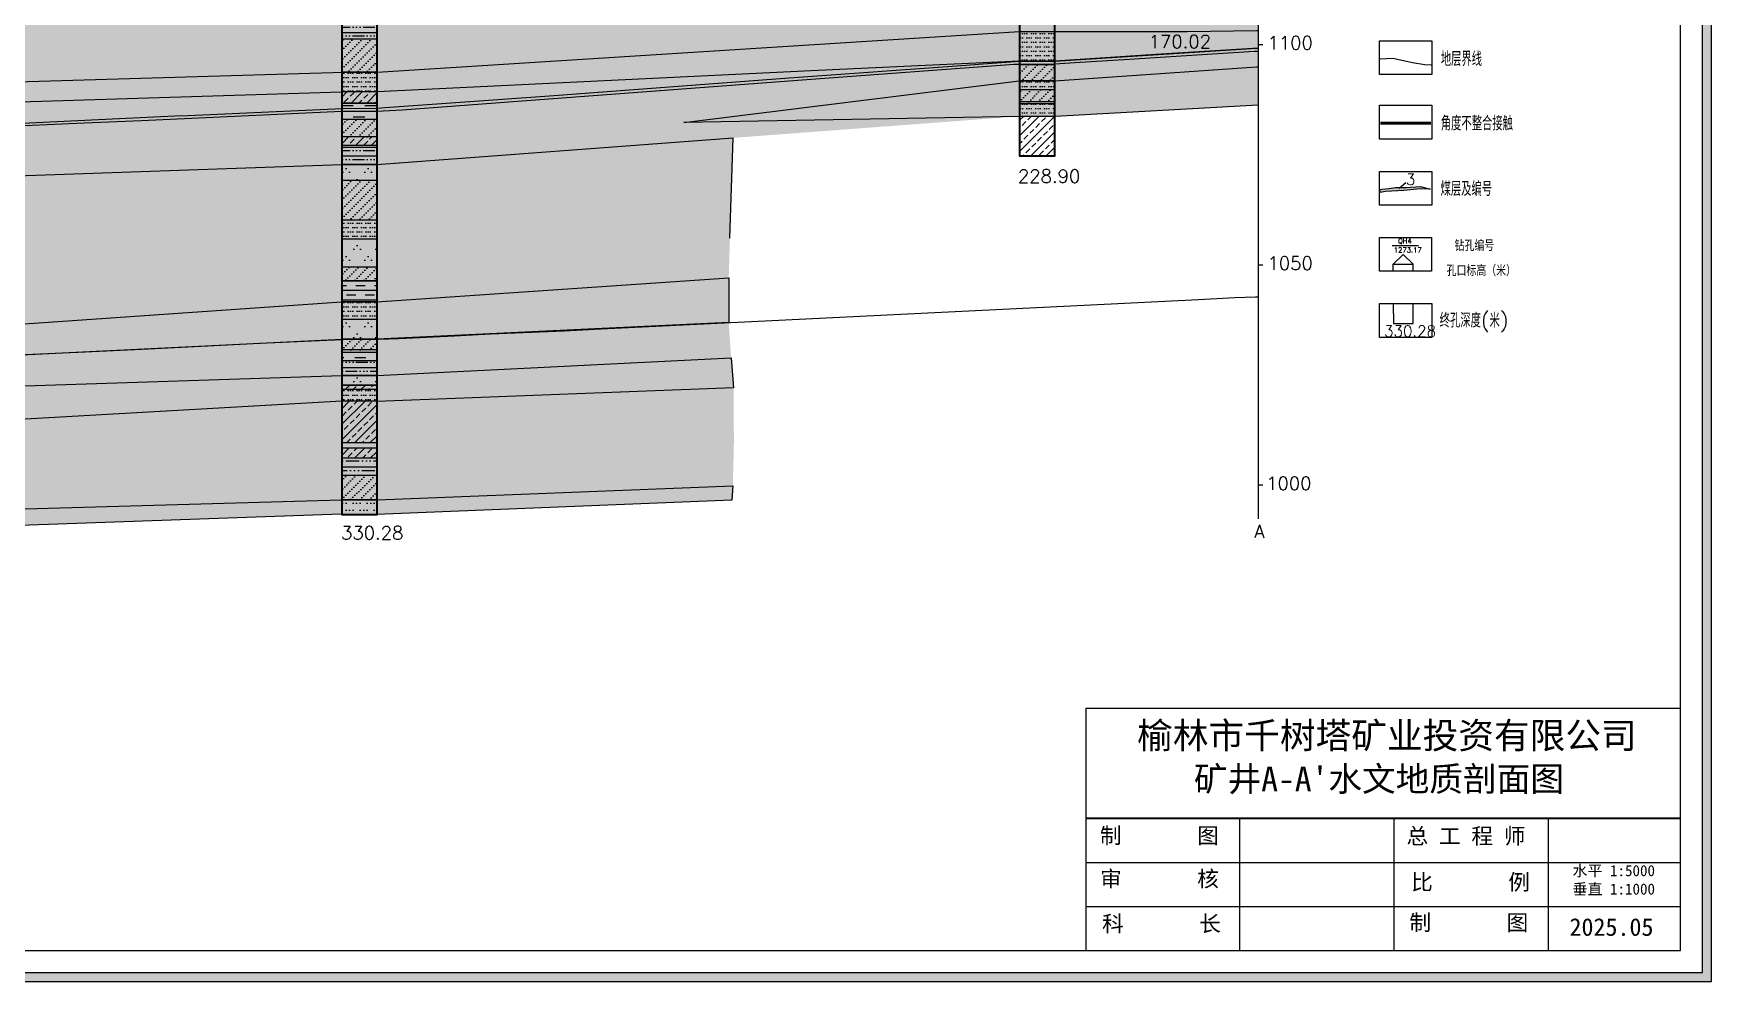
# Model space of a CAD drawing. Header units: millimetres. Extents: x 1392 to 3648, y 316 to 852.
# Drawn here: x 1936.1 to 2316.9, y 315.7 to 530.6 of the extents above; entities that cross this region are included whole.
import ezdxf

# ---------------------------------------------------------------- set-up
doc = ezdxf.new("R2010")
doc.units = ezdxf.units.MM
for name, color, linetype in [('图例', 250, 'Continuous'), ('图名', 250, 'Continuous'), ('图签图框', 7, 'Continuous'), ('地层', 5, 'Continuous'), ('基岩承压含水层', 131, 'Continuous'), ('标注', 250, 'Continuous'), ('煤层', 250, 'Continuous'), ('钻孔', 250, 'Continuous')]:
    doc.layers.add(name, color=color, linetype=linetype)
doc.layers.add('角度不整合', color=1, linetype='Continuous', lineweight=50)
doc.layers.add('隔水层', color=21, linetype='Continuous', true_color=0xffab57)
doc.styles.add('HZTXT', font='SimSun.ttf', dxfattribs={"height": 1})
doc.styles.get("Standard").update_dxf_attribs({"font": 'txt', "bigfont": 'gbcbig.shx'})
doc.linetypes.add('ZIGZAG', pattern='A,0.0001,-0.2,[131,ltypeshp.shx,S=0.2,R=0,X=-0.2,Y=0],-0.4,[131,ltypeshp.shx,S=0.2,R=180,X=0.2,Y=0],-0.2', length=0.8001)
pattern_1 = [(0, (1388.7976, 311.732), (2.5, 2.5), [0, -5]), (0, (1390.2976, 311.732), (2.5, 2.5), [0, -5]), (0, (1389.5476, 312.562), (2.5, 2.5), [0, -5])]
pattern_2 = [(45, (1387.0476, 310.902), (-0.7071068, 1.4142136), [0.04, -0.6])]
pattern_3 = [(0, (1387.0476, 310.902), (0, 2), []), (0, (1388.6476, 312.102), (2.4, 2), [2.4, -3.2]), (0, (1391.8476, 312.102), (2.4, 2), [0, -0.8, 0, -0.8, 0, -0.8])]
pattern_4 = [(0, (1387.5476, 311.652), (1, 1), [0, -2]), (0, (1388.0476, 311.652), (1, 1), [0, -2]), (0, (1388.5476, 311.652), (1, 1), [0, -2])]
pattern_5 = [(45, (1387.0476, 310.902), (-1.767767, 1.767767), []), (45, (1388.8154, 310.902), (-1.767767, 1.767767), [1.25, -0.625])]

msp = doc.modelspace()

# ---------------------------------------------------------------- hatches: boundary and pattern name
at = {"layer": '图例'}
msp.add_hatch(color=256, dxfattribs=at).paths.add_polyline_path([(2250.85, 495.93), (2247.64, 495.76), (2245.19, 495.69), (2243.7, 495.49), (2242.13, 495.35), (2241.67, 495.25), (2241.71, 494.59), (2242.95, 494.81), (2247.1, 495.08), (2250.77, 495.42), (2253.09, 495.35)])
h = msp.add_hatch(dxfattribs=at)
h.set_pattern_fill('ANSI33', color=256, scale=10, style=0)
h.set_pattern_definition(pattern_5)
h.paths.add_polyline_path([(2006.07, 450.91), (2014.07, 450.91), (2014.07, 449.88), (2006.07, 449.88)])
h = msp.add_hatch(dxfattribs=at)
h.set_pattern_fill('ANSI33', color=256, scale=10, style=0)
h.set_pattern_definition(pattern_5)
h.paths.add_polyline_path([(2006.07, 447.23), (2006.07, 447.23), (2006.07, 437.81), (2014.07, 437.81), (2014.07, 447.22), (2014.02, 447.21)])
h = msp.add_hatch(dxfattribs=at)
h.set_pattern_fill('ANSI33', color=256, scale=10, style=0)
h.set_pattern_definition(pattern_5)
h.paths.add_polyline_path([(2014.07, 434.33), (2014.07, 436.57), (2006.07, 436.57), (2006.07, 434.33)])
at = {"layer": '图签图框'}
h = msp.add_hatch(color=256, dxfattribs=at)
h.paths.add_polyline_path([(1392.14, 315.66), (2316.89, 315.66), (2316.89, 847.4), (1392.14, 847.4)])
h.paths.add_polyline_path([(1394.14, 317.66), (2314.89, 317.66), (2314.89, 845.4), (1394.14, 845.4)], flags=16)
at = {"layer": '基岩承压含水层'}
for points in [[(1474.77, 502.3), (1522.15, 504.67), (1530.25, 504.7), (1660.45, 503.85), (1668.5, 503.79), (1798.37, 516), (1806.55, 516), (2006.58, 521.87), (2014.07, 521.9), (2159.89, 531.09), (2167.95, 531.11), (2189.82, 531.08), (2197.89, 531.09), (2213.7, 531.32), (2214, 531.32), (2214, 527.36), (2190.83, 525.88), (2167.9, 524.41), (2159.87, 524.39), (2140.13, 523.48), (2112.61, 522.16), (2014.07, 517.39), (2006, 517.37), (1806.47, 511.11), (1798.44, 511.08), (1668.47, 500.92), (1660.44, 500.93), (1655.04, 500.47), (1579.6, 494.93), (1533.51, 491.6), (1530.25, 491.32), (1522.16, 491.34), (1474.77, 489.52)], [(2083.72, 510.48), (2159.78, 519.92), (2167.89, 519.89), (2213.67, 523.07), (2214, 523.1), (2214, 514.38), (2167.99, 511.84), (2159.89, 511.86)], [(2094.86, 506.98), (2014.04, 500.91), (2006.04, 500.91), (1806.49, 493.98), (1798.49, 493.98), (1668.45, 485.28), (1660.45, 485.28), (1530.25, 479.89), (1522.24, 479.88), (1474.76, 478.11), (1474.77, 467.16), (1522.24, 468.06), (1530.3, 468.11), (1660.45, 478.7), (1668.49, 478.68), (1798.49, 488.79), (1806.47, 488.79), (1918.35, 486.31), (1806.49, 476.1), (1798.4, 476.08), (1716.76, 470.72), (1798.49, 471.32), (1806.49, 471.32), (2005.93, 477.65), (2014.13, 477.71), (2094.16, 484.25)], [(2093.88, 475.25), (2014.05, 469.79), (2006.01, 469.79), (1806.49, 455.96), (1798.47, 455.95), (1668.45, 445.69), (1660.45, 445.69), (1530.18, 438.18), (1522.04, 438.18), (1474.77, 434.58), (1474.77, 432.35), (1522.25, 435.57), (1531.32, 435.87), (1660.47, 443.07), (1668.45, 443.05), (1798.49, 451.52), (1806.49, 451.52), (2006.06, 461.27), (2014.07, 461.3), (2093.88, 465.07)], [(2094.43, 457.07), (2094.97, 450.28), (2014.02, 447.21), (2006.07, 447.23), (1806.51, 435.91), (1798.4, 435.86), (1732.97, 436.11), (1798.49, 438.13), (1806.49, 438.13), (1906.07, 446.26), (1806.49, 444.55), (1798.43, 444.62), (1757.97, 442.51), (1798.44, 446.58), (1806.49, 446.55), (2006.11, 453.11), (2014.11, 453.11)], [(1474.77, 401), (1474.77, 405), (1522.3, 406.53), (1530.21, 406.56), (1660.47, 412.93), (1668.51, 412.94), (1798.49, 419.23), (1806.47, 419.2), (2006.04, 424.9), (2014.07, 424.87), (2094.82, 428.06), (2094.59, 424.79), (2013.94, 421.56), (2005.96, 421.62), (1806.54, 414.63), (1798.37, 414.69), (1668.47, 409.09), (1660.45, 409.08), (1530.25, 403.58), (1521.95, 403.64)]]:
    msp.add_hatch(color=256, dxfattribs=at).paths.add_polyline_path(points)
at = {"layer": '煤层'}
for points in [[(1474.77, 488.66), (1474.77, 489.51), (1484.39, 489.86), (1497.09, 490.36), (1508.26, 490.78), (1522.21, 491.33), (1530.33, 491.32), (1542.79, 491.82), (1550.69, 492.2), (1598.53, 494.12), (1620.99, 495.05), (1649.28, 496.15), (1660.39, 496.66), (1668.66, 496.66), (1682.39, 497.49), (1745.7, 501.43), (1762.47, 502.44), (1793.18, 504.35), (1798.46, 504.64), (1806.52, 504.64), (1810.23, 504.83), (1828.67, 505.62), (1840.19, 506.19), (1847.69, 506.52), (1863.73, 507.23), (1877.3, 507.89), (1883.51, 508.17), (1912.06, 509.5), (1925.77, 509.97), (1955.55, 511.4), (1968.16, 511.95), (1971.22, 512.07), (2004.51, 513.57), (2006.04, 513.65), (2014.07, 513.7), (2015.94, 513.83), (2053.2, 516.54), (2107.61, 520.63), (2147.79, 523.5), (2150.6, 523.73), (2159.87, 524.39), (2167.9, 524.41), (2213.75, 527.34), (2214, 527.36), (2214, 526.56), (2213.14, 526.55), (2184.79, 524.78), (2172.41, 524.02), (2167.9, 523.66), (2159.85, 523.64), (2158.68, 523.59), (2112.59, 520.21), (2019.78, 513.27), (2014.05, 512.95), (2006.03, 512.93), (1960.6, 510.81), (1947.59, 510.28), (1929.05, 509.5), (1924.66, 509.21), (1911.37, 508.68), (1843.21, 505.56), (1835.69, 505.19), (1821.79, 504.59), (1818.76, 504.42), (1806.48, 503.86), (1798.47, 503.85), (1788.82, 503.22), (1781.24, 502.77), (1745.27, 500.56), (1702.76, 497.96), (1668.55, 495.78), (1660.32, 495.76), (1653.06, 495.45), (1619.1, 494.12), (1583.2, 492.64), (1565.17, 491.88), (1535.95, 490.71), (1530.27, 490.46), (1522.2, 490.47)], [(1474.77, 412.85), (1485.31, 413.44), (1508.71, 414.71), (1522.21, 415.45), (1530.28, 415.46), (1548.35, 416.35), (1564.73, 417.18), (1581.73, 418.01), (1611.56, 419.59), (1631.44, 420.55), (1648.89, 421.43), (1657.63, 421.87), (1660.39, 421.99), (1668.52, 422), (1706.16, 424.56), (1726.29, 425.75), (1741.67, 426.81), (1747.33, 427.17), (1753.92, 427.63), (1759.88, 428.01), (1774.67, 428.91), (1780.62, 429.37), (1797.53, 430.41), (1798.41, 430.46), (1806.69, 430.47), (1812.17, 430.71), (1862.69, 432.53), (1897.27, 433.89), (1945.49, 435.62), (1976.27, 436.7), (2001.55, 437.68), (2005.17, 437.79), (2006.06, 437.8), (2014.07, 437.81), (2039.46, 438.38), (2066.26, 439.01), (2076.35, 439.22), (2095.05, 439.65), (2095.05, 437.76), (2090.89, 437.71), (2058.43, 437.19), (2044.56, 437.05), (2025.73, 436.77), (2014.06, 436.53), (2005.92, 436.58), (2004.01, 436.54), (1915.53, 433.32), (1806.49, 429.37), (1798.47, 429.39), (1795.34, 429.19), (1668.5, 420.88), (1660.44, 420.84), (1655.81, 420.53), (1605.92, 418.09), (1530.28, 414.28), (1522.2, 414.24), (1476.69, 411.68), (1474.77, 411.57)]]:
    msp.add_hatch(color=256, dxfattribs=at).paths.add_polyline_path(points)
at = {"layer": '钻孔'}
h = msp.add_hatch(dxfattribs=at)
h.set_pattern_fill('WB09', color=256, scale=8, style=0, pattern_type=2)
h.set_pattern_definition(pattern_3)
h.paths.add_polyline_path([(2006.05, 535.09), (2006.05, 529.37), (2014.06, 529.37), (2014.06, 535.09)])
h = msp.add_hatch(dxfattribs=at)
h.set_pattern_fill('Q111', color=256, scale=5, style=0, pattern_type=2)
h.set_pattern_definition(pattern_2)
h.paths.add_polyline_path([(2014.06, 529.37), (2006.05, 529.37), (2006.05, 521.9), (2014.06, 521.9)])
h = msp.add_hatch(dxfattribs=at)
h.set_pattern_fill('QF03', color=256, scale=5, style=0, pattern_type=2)
h.set_pattern_definition(pattern_4)
h.paths.add_polyline_path([(2159.89, 531.09), (2167.89, 531.11), (2167.89, 524.41), (2159.89, 524.39)])
h = msp.add_hatch(dxfattribs=at)
h.set_pattern_fill('QF03', color=256, scale=5, style=0, pattern_type=2)
h.set_pattern_definition(pattern_4)
h.paths.add_polyline_path([(2006.58, 521.87), (2006.05, 521.85), (2006.05, 517.39), (2014.06, 517.39), (2014.06, 521.9)])
h = msp.add_hatch(dxfattribs=at)
h.set_pattern_fill('Q111', color=256, scale=5, style=0, pattern_type=2)
h.set_pattern_definition(pattern_2)
h.paths.add_polyline_path([(2159.89, 523.64), (2159.89, 519.89), (2167.89, 519.89), (2167.89, 523.64)])
h = msp.add_hatch(dxfattribs=at)
h.set_pattern_fill('QF03', color=256, scale=5, style=0, pattern_type=2)
h.set_pattern_definition(pattern_4)
h.paths.add_polyline_path([(2159.89, 519.89), (2159.89, 517.96), (2167.89, 517.96), (2167.89, 519.89)])
h = msp.add_hatch(dxfattribs=at)
h.set_pattern_fill('Q111', color=256, scale=5, style=0, pattern_type=2)
h.set_pattern_definition(pattern_2)
h.paths.add_polyline_path([(2167.89, 515.17), (2167.89, 517.96), (2159.89, 517.96), (2159.89, 515.17)])
h = msp.add_hatch(dxfattribs=at)
h.set_pattern_fill('ANSI33', color=256, scale=10, style=0)
h.set_pattern_definition(pattern_5)
h.paths.add_polyline_path([(2014.07, 514.85), (2014.06, 517.39), (2006.05, 517.39), (2006.05, 514.85)])
h = msp.add_hatch(dxfattribs=at)
h.set_pattern_fill('XA01', color=256, scale=10.5, style=0, pattern_type=2)
h.set_pattern_definition([(0, (1387.048, 321.402), (0, 10.5), [10.5, 0]), (0, (1394.398, 312.215), (0, 10.5), [2.625, -7.875]), (0, (1394.398, 317.465), (0, 10.5), [2.625, -7.875]), (0, (1387.048, 313.527), (0, 10.5), [10.5, 0]), (0, (1387.048, 318.777), (0, 10.5), [10.5, 0]), (0, (1387.048, 316.152), (0, 10.5), [10.5, 0]), (0, (1389.148, 312.215), (0, 10.5), [2.625, -7.875]), (0, (1387.048, 314.84), (0, 10.5), [2.1, -8.4]), (0, (1391.773, 314.84), (0, 10.5), [2.625, -7.875]), (0, (1389.148, 317.465), (0, 10.5), [2.625, -7.875]), (0, (1387.048, 320.09), (0, 10.5), [2.1, -8.4]), (0, (1391.773, 320.09), (0, 10.5), [2.625, -7.875]), (0, (1397.023, 314.84), (0, 10.5), [0.525, -9.975]), (0, (1397.023, 320.09), (0, 10.5), [0.525, -9.975])])
h.paths.add_polyline_path([(2014.07, 511.17), (2014.07, 514.85), (2006.05, 514.85), (2006.06, 511.17)])
for points in [[(2167.89, 514.8), (2167.89, 515.17), (2159.89, 515.17), (2159.89, 514.8)], [(2014.07, 504.77), (2014.07, 505.23), (2006.06, 505.23), (2006.06, 504.77)]]:
    msp.add_hatch(color=256, dxfattribs=at).paths.add_polyline_path(points)
h = msp.add_hatch(dxfattribs=at)
h.set_pattern_fill('QF03', color=256, scale=5, style=0, pattern_type=2)
h.set_pattern_definition(pattern_4)
h.paths.add_polyline_path([(2167.89, 511.84), (2167.89, 514.8), (2159.89, 514.8), (2159.89, 511.84)])
h = msp.add_hatch(dxfattribs=at)
h.set_pattern_fill('Q111', color=256, scale=5, style=0, pattern_type=2)
h.set_pattern_definition(pattern_2)
h.paths.add_polyline_path([(2006.06, 511.17), (2006.06, 507.19), (2014.07, 507.19), (2014.07, 511.17)])
h = msp.add_hatch(dxfattribs=at)
h.set_pattern_fill('ANSI33', color=256, scale=10, style=0)
h.set_pattern_definition(pattern_5)
h.paths.add_polyline_path([(2167.89, 511.84), (2159.89, 511.84), (2159.89, 502.9), (2167.89, 502.9)])
h = msp.add_hatch(dxfattribs=at)
h.set_pattern_fill('ANSI33', color=256, scale=10, style=0)
h.set_pattern_definition(pattern_5)
h.paths.add_polyline_path([(2014.07, 505.23), (2014.07, 507.19), (2006.06, 507.19), (2006.06, 505.23)])
h = msp.add_hatch(dxfattribs=at)
h.set_pattern_fill('WB09', color=256, scale=8, style=0, pattern_type=2)
h.set_pattern_definition(pattern_3)
h.paths.add_polyline_path([(2014.07, 500.91), (2014.07, 504.77), (2006.06, 504.77), (2006.06, 500.91)])
h = msp.add_hatch(dxfattribs=at)
h.set_pattern_fill('QF04', color=256, scale=10, style=0, pattern_type=2)
h.set_pattern_definition(pattern_1)
h.paths.add_polyline_path([(2014.07, 500.91), (2006.06, 500.91), (2006.06, 497.28), (2014.07, 497.28)])
h = msp.add_hatch(dxfattribs=at)
h.set_pattern_fill('Q111', color=256, scale=5, style=0, pattern_type=2)
h.set_pattern_definition(pattern_2)
h.paths.add_polyline_path([(2014.07, 488.33), (2014.07, 497.28), (2006.06, 497.28), (2006.06, 488.33)])
h = msp.add_hatch(dxfattribs=at)
h.set_pattern_fill('QF03', color=256, scale=5, style=0, pattern_type=2)
h.set_pattern_definition(pattern_4)
h.paths.add_polyline_path([(2014.07, 484), (2014.07, 488.33), (2006.06, 488.33), (2006.06, 484)])
h = msp.add_hatch(dxfattribs=at)
h.set_pattern_fill('QF04', color=256, scale=10, style=0, pattern_type=2)
h.set_pattern_definition(pattern_1)
h.paths.add_polyline_path([(2014.07, 477.64), (2014.07, 484), (2006.06, 484), (2006.06, 477.64)])
h = msp.add_hatch(dxfattribs=at)
h.set_pattern_fill('Q111', color=256, scale=5, style=0, pattern_type=2)
h.set_pattern_definition(pattern_2)
h.paths.add_polyline_path([(2006.06, 477.64), (2006.06, 474.56), (2014.07, 474.56), (2014.07, 477.64)])
h = msp.add_hatch(dxfattribs=at)
h.set_pattern_fill('XA01', color=256, scale=8.5, style=0, pattern_type=2)
h.set_pattern_definition([(0, (1387.048, 319.402), (0, 8.5), [8.5, 0]), (0, (1392.998, 311.9645), (0, 8.5), [2.125, -6.375]), (0, (1392.998, 316.2145), (0, 8.5), [2.125, -6.375]), (0, (1387.048, 313.027), (0, 8.5), [8.5, 0]), (0, (1387.048, 317.277), (0, 8.5), [8.5, 0]), (0, (1387.048, 315.152), (0, 8.5), [8.5, 0]), (0, (1388.748, 311.9645), (0, 8.5), [2.125, -6.375]), (0, (1387.048, 314.0895), (0, 8.5), [1.7, -6.8]), (0, (1390.873, 314.0895), (0, 8.5), [2.125, -6.375]), (0, (1388.748, 316.2145), (0, 8.5), [2.125, -6.375]), (0, (1387.048, 318.3395), (0, 8.5), [1.7, -6.8]), (0, (1390.873, 318.3395), (0, 8.5), [2.125, -6.375]), (0, (1395.123, 314.0895), (0, 8.5), [0.425, -8.075]), (0, (1395.123, 318.3395), (0, 8.5), [0.425, -8.075])])
h.paths.add_polyline_path([(2014.07, 469.78), (2014.07, 474.56), (2006.06, 474.56), (2006.06, 469.78)])
h = msp.add_hatch(dxfattribs=at)
h.set_pattern_fill('QF03', color=256, scale=5, style=0, pattern_type=2)
h.set_pattern_definition(pattern_4)
h.paths.add_polyline_path([(2006.06, 469.78), (2006.06, 465.82), (2014.07, 465.82), (2014.07, 469.78)])
h = msp.add_hatch(dxfattribs=at)
h.set_pattern_fill('QF04', color=256, scale=10, style=0, pattern_type=2)
h.set_pattern_definition(pattern_1)
h.paths.add_polyline_path([(2014.07, 465.82), (2006.06, 465.82), (2006.06, 461.31), (2014.07, 461.31)])
h = msp.add_hatch(dxfattribs=at)
h.set_pattern_fill('Q111', color=256, scale=5, style=0, pattern_type=2)
h.set_pattern_definition(pattern_2)
h.paths.add_polyline_path([(2006.06, 461.27), (2006.06, 458.89), (2014.07, 458.89), (2014.07, 461.3), (2014.07, 461.3)])
h = msp.add_hatch(dxfattribs=at)
h.set_pattern_fill('XA01', color=256, scale=10, style=0, pattern_type=2)
h.set_pattern_definition([(0, (1387.048, 320.902), (0, 10), [10, 0]), (0, (1394.048, 312.152), (0, 10), [2.5, -7.5]), (0, (1394.048, 317.152), (0, 10), [2.5, -7.5]), (0, (1387.048, 313.402), (0, 10), [10, 0]), (0, (1387.048, 318.402), (0, 10), [10, 0]), (0, (1387.048, 315.902), (0, 10), [10, 0]), (0, (1389.048, 312.152), (0, 10), [2.5, -7.5]), (0, (1387.048, 314.652), (0, 10), [2, -8]), (0, (1391.548, 314.652), (0, 10), [2.5, -7.5]), (0, (1389.048, 317.152), (0, 10), [2.5, -7.5]), (0, (1387.048, 319.652), (0, 10), [2, -8]), (0, (1391.548, 319.652), (0, 10), [2.5, -7.5]), (0, (1396.548, 314.652), (0, 10), [0.5, -9.5]), (0, (1396.548, 319.652), (0, 10), [0.5, -9.5])])
h.paths.add_polyline_path([(2006.06, 458.89), (2006.06, 456.4), (2014.07, 456.4), (2014.07, 458.89)])
h = msp.add_hatch(dxfattribs=at)
h.set_pattern_fill('WB09', color=256, scale=8, style=0, pattern_type=2)
h.set_pattern_definition(pattern_3)
h.paths.add_polyline_path([(2006.06, 456.4), (2006.07, 453.11), (2014.07, 453.11), (2014.07, 456.4)])
h = msp.add_hatch(dxfattribs=at)
h.set_pattern_fill('QF04', color=256, scale=10, style=0, pattern_type=2)
h.set_pattern_definition(pattern_1)
h.paths.add_polyline_path([(2014.07, 453.11), (2006.07, 453.11), (2006.07, 450.91), (2014.07, 450.91)])
h = msp.add_hatch(dxfattribs=at)
h.set_pattern_fill('QF03', color=256, scale=5, style=0, pattern_type=2)
h.set_pattern_definition(pattern_4)
h.paths.add_polyline_path([(2006.07, 449.88), (2006.07, 447.23), (2014.07, 447.23), (2014.07, 449.88)])
h = msp.add_hatch(dxfattribs=at)
h.set_pattern_fill('WB09', color=256, scale=9, style=0, pattern_type=2)
h.set_pattern_definition([(0, (1387.0476, 310.902), (0, 2.25), []), (0, (1388.8476, 312.252), (2.7, 2.25), [2.7, -3.6]), (0, (1392.4476, 312.252), (2.7, 2.25), [0, -0.9, 0, -0.9, 0, -0.9])])
h.paths.add_polyline_path([(2014.07, 430.37), (2014.07, 434.33), (2006.07, 434.33), (2006.07, 430.37)])
h = msp.add_hatch(dxfattribs=at)
h.set_pattern_fill('Q111', color=256, scale=5, style=0, pattern_type=2)
h.set_pattern_definition(pattern_2)
h.paths.add_polyline_path([(2014.07, 424.87), (2014.07, 430.37), (2006.07, 430.37), (2006.07, 424.87)])
h = msp.add_hatch(dxfattribs=at)
h.set_pattern_fill('QF03', color=256, scale=8, style=0, pattern_type=2)
h.set_pattern_definition([(0, (1387.8476, 312.102), (1.6, 1.6), [0, -3.2]), (0, (1388.6476, 312.102), (1.6, 1.6), [0, -3.2]), (0, (1389.4476, 312.102), (1.6, 1.6), [0, -3.2])])
h.paths.add_polyline_path([(2006.07, 424.87), (2006.07, 421.56), (2014.07, 421.56), (2014.07, 424.87)])
at = {"layer": '隔水层'}
for points in [[(2006.58, 521.87), (2014.07, 521.9), (2159.89, 531.09), (2167.95, 531.11), (2189.82, 531.08), (2197.89, 531.09), (2213.7, 531.32), (2214, 531.32), (2214, 534.6), (2209.97, 534.55), (2197.87, 534.36), (2189.87, 534.35), (2167.88, 534.92), (2159.88, 534.94), (2149.21, 534.81), (2159.86, 535.77), (2167.89, 535.79), (2189.91, 539.23), (2213.76, 539.46), (2214, 551.12), (2201.08, 550.86), (2197.91, 550.72), (2188.03, 550.71), (2182.88, 550.54), (2179.79, 550.47), (2172.98, 550.31), (2167.9, 550.17), (2159.88, 550.19), (2144.78, 549.1), (2135.71, 548.5), (2123.53, 547.65), (2122.71, 547.59), (2110.82, 546.74), (2100.24, 546.04), (2049.87, 542.57), (2025.54, 540.8), (2014.03, 540.04), (2005.93, 540.02), (2004.03, 539.95), (1986.88, 539.4), (1982.26, 539.25), (1916.69, 537.13), (1870.44, 535.63), (1849.39, 534.89), (1837.5, 534.47), (1832.54, 534.34), (1825.94, 534.12), (1806.5, 533.46), (1798.29, 533.43), (1795.8, 533.29), (1782.44, 532.33), (1778.02, 532.01), (1670.04, 524.27), (1668.52, 524.18), (1659.85, 524.2), (1645.99, 523.82), (1607.57, 522.8), (1530.27, 520.68), (1522.24, 520.67), (1476.12, 519.77), (1474.77, 519.75), (1474.77, 502.3), (1522.15, 504.67), (1530.25, 504.7), (1660.45, 503.85), (1668.5, 503.79), (1798.37, 516), (1806.55, 516)], [(2159.89, 511.86), (2167.89, 511.84), (2214, 514.38), (2214, 526.56), (2190.87, 525.13), (2167.89, 523.67), (2159.79, 523.65), (2019.78, 513.27), (2014.1, 512.94), (2006.03, 512.93), (1960.6, 510.81), (1920.55, 509.02), (1806.55, 498.31), (1798.49, 498.31), (1668.48, 488.84), (1660.4, 488.84), (1648.97, 488.52), (1595.3, 486.86), (1530.25, 484.86), (1522.18, 484.88), (1474.77, 483.11), (1474.76, 478.11), (1522.25, 479.89), (1530.25, 479.89), (1660.55, 485.25), (1668.45, 485.28), (1798.5, 494), (1806.51, 493.97), (2006.03, 500.94), (2014.04, 500.91)], [(2147.79, 523.51), (2150.6, 523.73), (2159.88, 524.4), (2140.13, 523.49), (2112.62, 522.17), (2014.07, 517.4), (2006.01, 517.38), (1806.47, 511.12), (1798.44, 511.08), (1668.47, 500.93), (1660.44, 500.93), (1655.04, 500.48), (1579.6, 494.93), (1533.52, 491.6), (1530.3, 491.33), (1530.33, 491.33), (1542.8, 491.82), (1550.7, 492.21), (1598.54, 494.13), (1621, 495.06), (1649.28, 496.16), (1660.39, 496.67), (1668.66, 496.66), (1682.39, 497.49), (1745.7, 501.44), (1762.47, 502.45), (1793.18, 504.36), (1798.46, 504.65), (1806.52, 504.65), (1810.23, 504.83), (1828.67, 505.62), (1840.2, 506.2), (1847.69, 506.53), (1863.73, 507.23), (1877.3, 507.9), (1883.52, 508.18), (1912.06, 509.51), (1925.78, 509.98), (1955.55, 511.41), (1968.16, 511.96), (1971.22, 512.08), (2004.51, 513.58), (2006.05, 513.65), (2014.07, 513.7), (2015.94, 513.83), (2053.2, 516.55), (2107.61, 520.64)], [(1474.77, 467.16), (1522.24, 468.06), (1530.3, 468.11), (1660.45, 478.7), (1668.49, 478.68), (1798.49, 488.79), (1806.47, 488.79), (1918.35, 486.31), (1806.49, 476.1), (1798.4, 476.08), (1716.76, 470.72), (1798.49, 471.32), (1806.49, 471.32), (2005.93, 477.65), (2014.13, 477.71), (2094.16, 484.25), (2093.88, 475.25), (2014.05, 469.79), (2006.01, 469.79), (1806.59, 455.95), (1798.47, 455.95), (1668.74, 445.74), (1660.45, 445.69), (1530.18, 438.18), (1474.77, 434.58), (1474.77, 459.38), (1522.25, 460.8), (1530.25, 460.8), (1601.5, 465.14), (1530.25, 465.4), (1522.25, 465.4), (1474.77, 464.42)], [(1897.27, 433.87), (1945.48, 435.6), (1976.27, 436.67), (2001.55, 437.65), (2005.17, 437.76), (2006.06, 437.78), (2014.06, 437.78), (2039.46, 438.35), (2066.26, 438.99), (2076.35, 439.2), (2095.05, 439.63), (2094.97, 450.26), (2014.02, 447.19), (2006.07, 447.21), (1806.51, 435.88), (1798.4, 435.84), (1732.97, 436.08), (1798.49, 438.11), (1806.49, 438.11), (1906.07, 446.23), (1806.49, 444.53), (1798.43, 444.59), (1757.97, 442.48), (1798.44, 446.55), (1806.49, 446.53), (2006.11, 453.09), (2014.11, 453.09), (2094.43, 457.04), (2093.88, 465.05), (2014.06, 461.28), (2006.05, 461.25), (1806.49, 451.5), (1798.49, 451.5), (1668.45, 443.02), (1660.47, 443.04), (1531.32, 435.85), (1522.24, 435.54), (1474.77, 432.32), (1474.77, 417.57), (1522.16, 421.09), (1530.27, 421.09), (1660.34, 426.37), (1668.5, 426.37), (1753.92, 427.61), (1759.88, 427.99), (1774.67, 428.89), (1780.62, 429.34), (1797.53, 430.39), (1798.4, 430.43), (1806.69, 430.44), (1812.17, 430.68), (1862.69, 432.51)], [(2095.05, 437.76), (2090.89, 437.71), (2058.43, 437.19), (2044.56, 437.05), (2025.73, 436.77), (2014.06, 436.53), (2005.92, 436.58), (2004.01, 436.54), (1915.53, 433.32), (1806.49, 429.37), (1798.47, 429.39), (1795.34, 429.19), (1668.5, 420.88), (1660.44, 420.84), (1655.81, 420.53), (1605.92, 418.09), (1530.28, 414.28), (1522.2, 414.24), (1476.69, 411.68), (1474.77, 411.57), (1474.77, 405), (1522.3, 406.53), (1530.21, 406.56), (1660.47, 412.93), (1668.51, 412.94), (1798.49, 419.23), (1806.47, 419.2), (2006.04, 424.9), (2014.07, 424.87), (2094.82, 428.06)]]:
    msp.add_hatch(color=256, dxfattribs=at).paths.add_polyline_path(points)

# ---------------------------------------------------------------- linework, layer by layer
at = {"layer": '图例'}
msp.add_line((2246.06, 495.56), (2247.54, 496.83), dxfattribs=at)
at = {"layer": '图例', "linetype": 'Continuous'}
msp.add_line((2244.42, 482.59), (2250.39, 482.59), dxfattribs=at)
at = {"layer": '图例', "elevation": 1305}
for points in [[(2241.6, 528.98), (2253.46, 528.98), (2253.46, 521.33), (2241.6, 521.33)], [(2241.6, 514.37), (2253.46, 514.37), (2253.46, 506.72), (2241.6, 506.72)], [(2241.6, 499.37), (2253.46, 499.37), (2253.46, 491.72), (2241.6, 491.72)], [(2241.54, 484.39), (2253.4, 484.39), (2253.4, 476.73), (2241.54, 476.73)], [(2241.57, 469.39), (2253.43, 469.39), (2253.43, 461.73), (2241.57, 461.73)]]:
    msp.add_lwpolyline(points, close=True, dxfattribs=at)
at = {"layer": '图例', "color": 5, "elevation": 143}
msp.add_lwpolyline([(2241.68, 524.9), (2244.6, 525.09), (2247.73, 524.41), (2249.09, 524.07), (2251.89, 523.65), (2253.32, 523.58)], dxfattribs=at)
at = {"layer": '图例'}
for points in [[(2242.13, 495.35), (2243.7, 495.49), (2245.19, 495.69), (2247.64, 495.76), (2250.85, 495.93), (2253.09, 495.35), (2250.77, 495.42), (2247.1, 495.08), (2242.95, 494.81), (2241.71, 494.59), (2241.67, 495.25), (2242.13, 495.35)], [(2244.7, 478.36), (2246.94, 480.53), (2249.18, 478.36)], [(2244.7, 478.36), (2249.18, 478.36)]]:
    msp.add_lwpolyline(points, dxfattribs=at)
at = {"layer": '图例', "elevation": 120}
for points in [[(2244.7, 476.73), (2244.7, 478.36)], [(2249.18, 476.73), (2249.18, 478.36)], [(2244.7, 469.33), (2244.72, 464.85), (2249.18, 464.85), (2249.18, 469.36)]]:
    msp.add_lwpolyline(points, dxfattribs=at)
at = {"layer": '图签图框', "color": 7}
for p, q in [((2174.89, 377.66), (2309.89, 377.66)), ((2174.89, 377.66), (2174.89, 322.66)), ((2174.89, 352.66), (2309.89, 352.66)), ((2209.89, 322.66), (2209.89, 352.66)), ((2244.89, 322.66), (2244.89, 352.66)), ((2279.89, 322.66), (2279.89, 352.66)), ((2174.89, 342.66), (2309.89, 342.66)), ((2174.89, 332.66), (2309.89, 332.66))]:
    msp.add_line(p, q, dxfattribs=at)
at = {"layer": '图签图框'}
for points in [[(1392.14, 315.66), (2316.89, 315.66), (2316.89, 847.4), (1392.14, 847.4)], [(1394.14, 317.66), (2314.89, 317.66), (2314.89, 845.4), (1394.14, 845.4)], [(1399.14, 322.66), (2309.89, 322.66), (2309.89, 840.4), (1399.14, 840.4)]]:
    msp.add_lwpolyline(points, close=True, dxfattribs=at)
at = {"layer": '图签图框', "color": 7, "const_width": 0.5}
msp.add_lwpolyline([(2174.89, 352.66), (2309.89, 352.66)], dxfattribs=at)
at = {"layer": '地层'}
msp.add_lwpolyline([(1925.78, 457.44), (1947.81, 458.43), (1960.68, 459.05), (1987.47, 460.42), (2006.06, 461.27), (2014.07, 461.3), (2014.44, 461.32), (2019.03, 461.47), (2031.68, 462.05), (2039.8, 462.52), (2056.56, 463.23), (2064.93, 463.7), (2106.76, 465.68), (2176.04, 469.12), (2200.46, 470.33), (2208.76, 470.76), (2213.44, 470.96), (2214, 470.96)], dxfattribs=at)
at = {"layer": '基岩承压含水层'}
for points, elevation in [([(1806.55, 516), (2006.58, 521.87), (2014.07, 521.9), (2159.89, 531.09), (2167.95, 531.11), (2189.82, 531.08), (2197.89, 531.09), (2213.7, 531.32), (2214, 531.32), (2214, 527.36), (2190.83, 525.88), (2167.9, 524.41), (2159.87, 524.39), (2140.13, 523.48), (2112.61, 522.16), (2014.07, 517.39), (2006, 517.37), (1806.47, 511.11)], 67), ([(2083.72, 510.48), (2159.78, 519.92), (2167.89, 519.89), (2213.67, 523.07), (2214, 523.1), (2214, 514.38), (2167.99, 511.84), (2159.89, 511.86), (2083.72, 510.48)], 92), ([(1474.77, 467.16), (1474.76, 478.11), (1522.24, 479.88), (1530.25, 479.89), (1660.45, 485.28), (1668.45, 485.28), (1798.49, 493.98), (1806.49, 493.98), (2006.04, 500.91), (2014.04, 500.91), (2094.86, 506.98)], 117), ([(2094.16, 484.25), (2094.86, 506.98)], 111), ([(2093.89, 465.07), (2014.07, 461.3), (2006.06, 461.27), (1806.49, 451.52), (1798.49, 451.52), (1668.45, 443.05), (1660.47, 443.07), (1531.32, 435.87), (1522.25, 435.57), (1474.77, 432.35), (1474.77, 434.58), (1522.04, 438.18), (1530.18, 438.18), (1660.45, 445.69), (1668.45, 445.69), (1798.47, 455.95), (1806.49, 455.96), (2006.01, 469.79), (2014.05, 469.79), (2093.88, 475.25), (2093.88, 465.07)], 117), ([(2093.89, 465.07), (2014.07, 461.3), (2006.06, 461.27), (1806.49, 451.52), (1798.49, 451.52), (1668.45, 443.05), (1660.47, 443.07), (1531.32, 435.87), (1522.25, 435.57), (1474.77, 432.35), (1474.77, 434.58), (1522.04, 438.18), (1530.18, 438.18), (1660.45, 445.69), (1668.45, 445.69), (1798.47, 455.95), (1806.49, 455.96), (2006.01, 469.79), (2014.05, 469.79), (2093.88, 475.25), (2093.88, 465.07)], 117), ([(2094.43, 457.07), (2094.97, 450.28), (2014.02, 447.21), (2006.07, 447.23), (1806.51, 435.91), (1798.4, 435.86), (1732.97, 436.11), (1798.49, 438.13), (1806.49, 438.13), (1906.07, 446.26), (1806.49, 444.55), (1798.43, 444.62), (1757.97, 442.51), (1798.44, 446.58), (1806.49, 446.55), (2006.11, 453.11), (2014.11, 453.11), (2094.43, 457.07)], 180), ([(1474.77, 401), (1474.77, 405), (1522.3, 406.53), (1530.21, 406.56), (1660.47, 412.93), (1668.51, 412.94), (1798.49, 419.23), (1806.47, 419.2), (2006.04, 424.9), (2014.07, 424.87), (2094.82, 428.06), (2094.59, 424.79), (2013.94, 421.56), (2005.96, 421.62), (1806.54, 414.63), (1798.37, 414.69), (1668.47, 409.09), (1660.45, 409.08), (1530.25, 403.58), (1521.95, 403.64), (1474.77, 401)], 142)]:
    msp.add_lwpolyline(points, dxfattribs=dict(at, elevation=elevation))
at = {"layer": '标注', "linetype": 'Continuous'}
for points, elevation in [([(2214, 733.38), (2214, 420.58)], 1), ([(2215.1, 528.1), (2214, 528.1)], 229), ([(2215.1, 478.11), (2214, 478.11)], 229), ([(2215.1, 428.19), (2214, 428.19)], 229)]:
    msp.add_lwpolyline(points, dxfattribs=dict(at, elevation=elevation))
at = {"layer": '煤层'}
msp.add_lwpolyline([(1925.77, 509.97), (1955.55, 511.4), (1968.16, 511.95), (1971.22, 512.07), (2004.51, 513.57), (2006.04, 513.65), (2014.07, 513.7), (2015.94, 513.83), (2053.2, 516.54), (2107.61, 520.63), (2147.79, 523.5), (2150.6, 523.73), (2159.87, 524.39), (2167.9, 524.41), (2213.75, 527.34), (2214, 527.36), (2214, 526.56), (2213.14, 526.55), (2184.79, 524.78), (2172.41, 524.02), (2167.9, 523.66), (2159.85, 523.64), (2158.68, 523.59), (2112.59, 520.21), (2019.78, 513.27), (2014.05, 512.95), (2006.03, 512.93), (1960.6, 510.81), (1947.59, 510.28), (1929.05, 509.5)], dxfattribs=at)
at = {"layer": '角度不整合', "color": 1, "linetype": 'ZIGZAG', "ltscale": 3}
msp.add_lwpolyline([(2241.77, 510.28), (2253.25, 510.28)], dxfattribs=at)
at = {"layer": '钻孔'}
for p, q in [((2014.07, 529.37, 1), (2006.05, 529.37, 1)), ((2014.07, 521.9, 1), (2006.05, 521.9, 1)), ((2014.07, 517.39, 67), (2006.05, 517.39, 67)), ((2014.07, 514.85, 1), (2006.05, 514.85, 1)), ((2014.07, 507.19, 1), (2006.06, 507.19, 1)), ((2014.06, 505.23, 252), (2006.06, 505.23, 252)), ((2014.07, 504.77, 1), (2006.06, 504.77, 1)), ((2014.04, 500.91, 1), (2006.06, 500.91, 1)), ((2014.07, 497.28, 1), (2006.06, 497.28, 1)), ((2014.07, 465.82, 1), (2006.06, 465.82, 1)), ((2014.07, 461.3), (2006.06, 461.3)), ((2014.07, 447.23, 1), (2006.07, 447.23, 1)), ((2014.07, 437.81, 1), (2006.07, 437.81, 1)), ((2014.07, 436.57, 1), (2006.07, 436.57, 1)), ((2014.07, 434.33, 1), (2006.07, 434.33, 1)), ((2014.07, 430.37, 1), (2006.07, 430.37, 1)), ((2014.07, 424.87, 1), (2006.07, 424.87, 1))]:
    msp.add_line(p, q, dxfattribs=at)
at = {"layer": '钻孔', "linetype": 'Continuous', "lineweight": 35, "elevation": 100}
for points in [[(2006.01, 751.88), (2006.07, 421.56), (2014.07, 421.56), (2014.05, 751.88)], [(2159.83, 731.79), (2159.89, 502.9), (2167.89, 502.9), (2167.89, 731.79)]]:
    msp.add_lwpolyline(points, dxfattribs=at)
at = {"layer": '钻孔', "elevation": 1}
for points in [[(2159.89, 531.09), (2167.89, 531.11), (2167.89, 524.41), (2159.89, 524.39)], [(2159.89, 517.96), (2167.89, 517.96), (2167.89, 515.17), (2159.89, 515.17)], [(2006.05, 514.85), (2014.07, 514.85), (2014.07, 511.17), (2006.05, 511.17)], [(2159.89, 514.8), (2167.89, 514.8), (2167.89, 511.84), (2159.89, 511.84)], [(2006.07, 450.91), (2014.07, 450.91), (2014.07, 449.88), (2006.07, 449.88)]]:
    msp.add_lwpolyline(points, close=True, dxfattribs=at)
at = {"layer": '钻孔'}
msp.add_lwpolyline([(2159.89, 523.64), (2167.89, 523.64), (2167.89, 519.89), (2159.89, 519.89)], close=True, dxfattribs=at)
at = {"layer": '钻孔', "elevation": 1}
for points in [[(2014.07, 488.33), (2006.06, 488.33)], [(2014.07, 484), (2006.06, 484)], [(2014.07, 477.64), (2006.06, 477.64)], [(2014.07, 474.56), (2006.06, 474.56)], [(2014.07, 469.78), (2006.06, 469.78)], [(2014.07, 458.89), (2006.06, 458.89)], [(2014.07, 456.4), (2006.06, 456.4)], [(2014.11, 453.11), (2006.07, 453.11)], [(2014.05, 450.91), (2006.07, 450.91)], [(2014.07, 449.88), (2006.07, 449.88)]]:
    msp.add_lwpolyline(points, dxfattribs=at)

# ---------------------------------------------------------------- texts
at = {"layer": '图例', "color": 0}
for s, height, p in [('地层界线', 3.25, (2255.47, 523.26)), ('地层界线', 3.25, (2255.47, 523.26)), ('角度不整合接触', 3.25, (2255.47, 508.65)), ('角度不整合接触', 3.25, (2255.47, 508.65)), ('煤层及编号', 3.25, (2255.43, 493.79)), ('煤层及编号', 3.25, (2255.43, 493.79)), ('钻孔编号', 2.5, (2258.6, 481.31)), ('孔口标高（米）', 2.5, (2256.79, 475.63)), ('终孔深度(米)', 3.25, (2255.22, 463.96))]:
    msp.add_text(s, height=height, dxfattribs=at).set_placement(p)
at = {"layer": '图例'}
for s, height, p in [('3', 2.5, (2247.56, 496.29)), ('终孔深度(米)', 3.25, (2255.22, 463.96)), ('330.28', 2.5, (2242.61, 461.89))]:
    msp.add_text(s, height=height, dxfattribs=at).set_placement(p)
at = {"layer": '图例', "char_height": 1.137, "width": 8.8126, "attachment_point": 1}
for s, insert in [('QH4', (2245.78, 484.15)), ('1273.17', (2244.81, 482.14))]:
    msp.add_mtext(s, dxfattribs=dict(at, insert=insert))
at = {"layer": '图名', "color": 0, "linetype": 'Continuous', "insert": (2285.36, 342.03), "char_height": 2.5, "width": 147.888, "attachment_point": 1}
msp.add_mtext('{\\fFangSong|b0|i0|c134|p49;水平 1:5000\\P\\fSimSun|b0|i0|c134|p2;垂直 1:1000}', dxfattribs=at)
at = {"layer": '图签图框', "color": 0, "linetype": 'Continuous', "attachment_point": 1}
for s, insert, char_height, width in [('{\\fSimSun|b0|i0|c134|p2;\\H0.5936x;榆林市千树塔矿业投资有限公司  }', (2186.58, 374.41, 0), 10, 290.9586), ("{\\fFangSong|b0|i0|c134|p49;矿井A-A'水文地质剖面图}", (2199.45, 364.39), 5.6, 107.3486), ('{\\fSimSun|b0|i0|c134|p2;\\H0.45x;制       图\\H1.3191x; }', (2178.13, 350.55), 8, 232.7669), ('{\\fSimSun|b0|i0|c134|p2;\\H0.45x;总 工 程 师\\H1.3191x; }', (2247.7, 350.44), 8, 232.7669), ('{\\fSimSun|b0|i0|c134|p2;\\H0.45x;审       核\\H1.3191x; }', (2178.15, 340.74), 8, 232.7669), ('{\\fSimSun|b0|i0|c134|p2;\\H0.45x;比       例}', (2248.75, 340), 8, 232.7669), ('{\\fSimSun|b0|i0|c134|p2;\\H0.45x;制       图\\H1.3191x; }', (2248.36, 330.82), 8, 232.7669), ('{\\fSimSun|b0|i0|c134|p2;\\H0.45x;科       长}', (2178.61, 330.57), 8, 232.7669)]:
    msp.add_mtext(s, dxfattribs=dict(at, insert=insert, char_height=char_height, width=width))
at = {"layer": '图签图框', "color": 0, "linetype": 'Continuous', "insert": (2284.68, 330), "char_height": 4, "attachment_point": 1, "style": 'HZTXT'}
msp.add_mtext_dynamic_manual_height_columns('2025.05', width=53.2381, gutter_width=12.5, heights=[0], dxfattribs=at)
at = {"layer": '标注', "color": 0, "linetype": 'Continuous', "char_height": 3, "width": 22.963, "attachment_point": 1}
for s, insert in [('1100', (2216.14, 530.04)), ('1050', (2216.14, 480.04)), ('1000', (2215.85, 430.13)), ('A', (2213.15, 419.24))]:
    msp.add_mtext(s, dxfattribs=dict(at, insert=insert))
at = {"layer": '钻孔', "char_height": 3, "width": 17.7039, "attachment_point": 1}
for s, insert in [('170.02', (2189.18, 530.31)), ('228.90', (2159.52, 499.8)), ('330.28', (2005.91, 418.9))]:
    msp.add_mtext(s, dxfattribs=dict(at, insert=insert))

doc.saveas('drawing.dxf')
